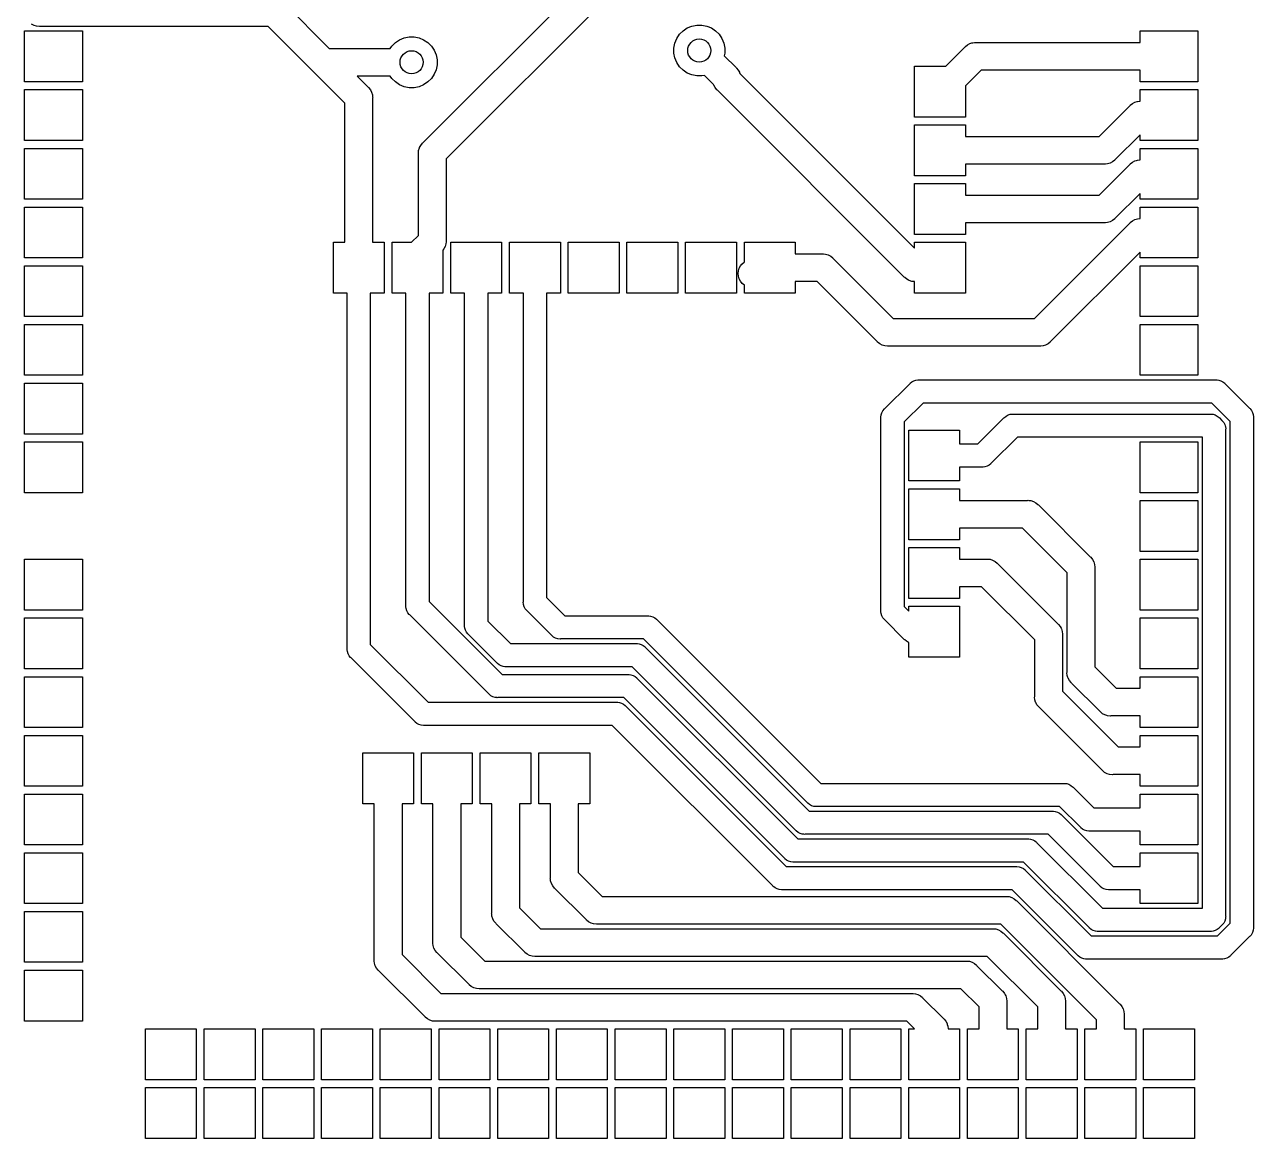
# Model space of a CAD drawing. Extents: x 62.1 to 116.7, y -159.6 to -73.8.
# Drawn here: x 63.5 to 116.7, y -159.6 to -111.4 of the extents above; entities that cross this region are included whole.
import ezdxf

# ---------------------------------------------------------------- set-up
doc = ezdxf.new("R2010")
doc.units = 0
doc.header["$MEASUREMENT"] = 0
doc.layers.add('BLACK', color=7, linetype='CONTINUOUS')

msp = doc.modelspace()

# ---------------------------------------------------------------- linework, layer by layer
at = {"layer": 'BLACK', "linetype": 'CONTINUOUS'}
for p, q in [((80.7546, -116.517), (88.935, -108.336)), ((89.9384, -109.03), (81.758, -117.211)), ((74.7451, -110.473), (76.7025, -112.43)), ((63.9087, -111.422), (63.825, -111.377)), ((63.9293, -111.433), (63.9087, -111.422)), ((64.0424, -111.467), (63.9293, -111.433)), ((64.16, -111.479), (64.0424, -111.467)), ((64.1895, -111.476), (64.16, -111.479)), ((74.0515, -111.476), (64.1895, -111.476)), ((76.0089, -113.433), (74.0515, -111.476)), ((92.0088, -111.668), (92.189, -111.547)), ((92.189, -111.547), (92.3891, -111.464)), ((92.3891, -111.464), (92.6017, -111.422)), ((92.6017, -111.422), (92.8183, -111.422)), ((92.8183, -111.422), (93.0309, -111.464)), ((93.0309, -111.464), (93.231, -111.547)), ((93.231, -111.547), (93.4112, -111.668)), ((63.52, -113.876), (63.52, -111.676)), ((63.52, -111.676), (66.02, -111.676)), ((66.02, -111.676), (66.02, -113.876)), ((79.5628, -112.176), (79.743, -112.055)), ((79.743, -112.055), (79.9431, -111.972)), ((79.9431, -111.972), (80.1557, -111.93)), ((80.1557, -111.93), (80.3723, -111.93)), ((80.3723, -111.93), (80.5849, -111.972)), ((80.5849, -111.972), (80.785, -112.055)), ((80.785, -112.055), (80.9652, -112.176)), ((91.6523, -112.201), (91.7352, -112.001)), ((91.7352, -112.001), (91.8556, -111.821)), ((91.8556, -111.821), (92.0088, -111.668)), ((93.4112, -111.668), (93.5644, -111.821)), ((93.5644, -111.821), (93.6848, -112.001)), ((93.6848, -112.001), (93.7677, -112.201)), ((111.78, -112.176), (111.78, -111.676)), ((111.78, -111.676), (114.28, -111.676)), ((114.28, -111.676), (114.28, -113.876)), ((76.7025, -112.43), (79.3419, -112.43)), ((79.3419, -112.43), (79.4096, -112.329)), ((79.4096, -112.329), (79.5628, -112.176)), ((80.9652, -112.176), (81.1184, -112.329)), ((81.1184, -112.329), (81.2388, -112.509)), ((81.2388, -112.509), (81.3217, -112.709)), ((91.61, -112.414), (91.6523, -112.201)), ((91.61, -112.63), (91.61, -112.414)), ((91.6523, -112.843), (91.61, -112.63)), ((93.7677, -112.201), (93.81, -112.414)), ((93.81, -112.63), (93.7863, -112.75)), ((93.81, -112.414), (93.81, -112.63)), ((103.375, -113.2), (104.203, -112.373)), ((104.203, -112.373), (104.222, -112.35)), ((104.222, -112.35), (104.313, -112.275)), ((104.313, -112.275), (104.417, -112.219)), ((104.417, -112.219), (104.496, -112.195)), ((104.496, -112.195), (104.53, -112.185)), ((104.53, -112.185), (104.542, -112.184)), ((104.542, -112.184), (104.619, -112.176)), ((104.619, -112.176), (104.648, -112.173)), ((104.619, -112.176), (104.619, -112.176)), ((104.648, -112.173), (104.677, -112.176)), ((104.677, -112.176), (111.78, -112.176)), ((81.3217, -112.709), (81.364, -112.922)), ((81.364, -113.138), (81.3217, -113.351)), ((81.364, -112.922), (81.364, -113.138)), ((91.7352, -113.043), (91.6523, -112.843)), ((91.8556, -113.223), (91.7352, -113.043)), ((92.0088, -113.376), (91.8556, -113.223)), ((93.7863, -112.75), (94.2994, -113.263)), ((102.024, -115.4), (102.024, -113.2)), ((102.024, -113.2), (103.375, -113.2)), ((76.0277, -113.456), (76.0089, -113.433)), ((76.0506, -113.475), (76.0277, -113.456)), ((77.378, -114.803), (76.0506, -113.475)), ((76.0506, -113.475), (76.0506, -113.475)), ((76.0506, -113.475), (76.0506, -113.475)), ((79.3419, -113.63), (77.9025, -113.63)), ((77.9025, -113.63), (78.3814, -114.109)), ((79.4096, -113.731), (79.3419, -113.63)), ((79.5628, -113.884), (79.4096, -113.731)), ((81.1184, -113.731), (80.9652, -113.884)), ((81.2388, -113.551), (81.1184, -113.731)), ((81.3217, -113.351), (81.2388, -113.551)), ((92.189, -113.497), (92.0088, -113.376)), ((92.3891, -113.58), (92.189, -113.497)), ((92.6017, -113.622), (92.3891, -113.58)), ((92.8183, -113.622), (92.6017, -113.622)), ((92.9377, -113.598), (92.8183, -113.622)), ((93.3289, -113.989), (92.9377, -113.598)), ((94.2994, -113.263), (94.3223, -113.282)), ((94.3223, -113.282), (94.3973, -113.373)), ((94.3973, -113.373), (94.4418, -113.456)), ((94.4418, -113.456), (94.453, -113.477)), ((94.453, -113.477), (94.4631, -113.511)), ((94.4631, -113.511), (102.024, -121.071)), ((104.897, -113.376), (104.224, -114.049)), ((111.78, -113.376), (104.897, -113.376)), ((111.78, -113.876), (111.78, -113.376)), ((66.02, -113.876), (63.52, -113.876)), ((63.52, -116.416), (63.52, -114.216)), ((63.52, -114.216), (66.02, -114.216)), ((66.02, -114.216), (66.02, -116.416)), ((78.3814, -114.109), (78.4043, -114.128)), ((78.4043, -114.128), (78.4793, -114.219)), ((78.4793, -114.219), (78.535, -114.323)), ((79.743, -114.005), (79.5628, -113.884)), ((79.9431, -114.088), (79.743, -114.005)), ((80.1557, -114.13), (79.9431, -114.088)), ((80.3723, -114.13), (80.1557, -114.13)), ((80.5849, -114.088), (80.3723, -114.13)), ((80.785, -114.005), (80.5849, -114.088)), ((80.9652, -113.884), (80.785, -114.005)), ((93.339, -114.023), (93.3289, -113.989)), ((93.3947, -114.127), (93.339, -114.023)), ((93.4697, -114.218), (93.3947, -114.127)), ((93.4926, -114.237), (93.4697, -114.218)), ((101.579, -122.323), (93.4926, -114.237)), ((104.224, -114.049), (104.224, -115.4)), ((114.28, -113.876), (111.78, -113.876)), ((111.78, -114.713), (111.78, -114.216)), ((111.78, -114.216), (114.28, -114.216)), ((114.28, -114.216), (114.28, -116.416)), ((77.378, -120.82), (77.378, -114.803)), ((78.535, -114.323), (78.5693, -114.436)), ((78.5693, -114.436), (78.578, -114.525)), ((78.578, -114.525), (78.578, -114.525)), ((78.578, -114.525), (78.5809, -114.554)), ((78.5809, -114.554), (78.578, -114.583)), ((78.578, -114.583), (78.578, -120.82)), ((111.354, -114.89), (111.445, -114.815)), ((111.445, -114.815), (111.549, -114.759)), ((111.549, -114.759), (111.657, -114.726)), ((111.657, -114.726), (111.662, -114.725)), ((111.662, -114.725), (111.674, -114.724)), ((111.674, -114.724), (111.751, -114.716)), ((111.751, -114.716), (111.78, -114.713)), ((111.751, -114.716), (111.751, -114.716)), ((111.78, -114.713), (111.78, -114.713)), ((110.007, -116.24), (111.335, -114.913)), ((111.335, -114.913), (111.354, -114.89)), ((104.224, -115.4), (102.024, -115.4)), ((102.024, -117.94), (102.024, -115.74)), ((102.024, -115.74), (104.224, -115.74)), ((104.224, -115.74), (104.224, -116.24)), ((66.02, -116.416), (63.52, -116.416)), ((104.224, -116.24), (110.007, -116.24)), ((111.78, -116.165), (110.701, -117.243)), ((111.78, -116.416), (111.78, -116.165)), ((114.28, -116.416), (111.78, -116.416)), ((63.52, -118.956), (63.52, -116.756)), ((63.52, -116.756), (66.02, -116.756)), ((66.02, -116.756), (66.02, -118.956)), ((80.5551, -116.962), (80.5667, -116.844)), ((80.5667, -116.844), (80.601, -116.731)), ((80.601, -116.731), (80.6057, -116.722)), ((80.6057, -116.722), (80.6567, -116.627)), ((80.6567, -116.627), (80.7317, -116.536)), ((80.7317, -116.536), (80.7546, -116.517)), ((111.78, -117.253), (111.78, -116.756)), ((111.78, -116.756), (114.28, -116.756)), ((114.28, -116.756), (114.28, -118.956)), ((80.558, -116.991), (80.5551, -116.962)), ((80.558, -120.523), (80.558, -116.991)), ((81.758, -117.211), (81.758, -120.743)), ((110.227, -117.44), (104.224, -117.44)), ((104.224, -117.44), (104.224, -117.94)), ((110.007, -118.78), (111.335, -117.453)), ((110.256, -117.443), (110.227, -117.44)), ((110.285, -117.44), (110.256, -117.443)), ((110.374, -117.431), (110.285, -117.44)), ((110.487, -117.397), (110.374, -117.431)), ((110.591, -117.341), (110.487, -117.397)), ((110.682, -117.266), (110.591, -117.341)), ((110.701, -117.243), (110.682, -117.266)), ((111.335, -117.453), (111.354, -117.43)), ((111.354, -117.43), (111.445, -117.355)), ((111.445, -117.355), (111.549, -117.299)), ((111.549, -117.299), (111.628, -117.275)), ((111.628, -117.275), (111.662, -117.265)), ((111.662, -117.265), (111.674, -117.264)), ((111.674, -117.264), (111.751, -117.256)), ((111.751, -117.256), (111.78, -117.253)), ((111.751, -117.256), (111.751, -117.256)), ((111.78, -117.253), (111.78, -117.253)), ((104.224, -117.94), (102.024, -117.94)), ((102.024, -120.48), (102.024, -118.28)), ((102.024, -118.28), (104.224, -118.28)), ((104.224, -118.28), (104.224, -118.78)), ((66.02, -118.956), (63.52, -118.956)), ((104.224, -118.78), (110.007, -118.78)), ((111.78, -118.705), (110.701, -119.783)), ((111.78, -118.956), (111.78, -118.705)), ((114.28, -118.956), (111.78, -118.956)), ((63.52, -121.496), (63.52, -119.296)), ((63.52, -119.296), (66.02, -119.296)), ((66.02, -119.296), (66.02, -121.496)), ((111.78, -119.793), (111.78, -119.296)), ((111.78, -119.296), (114.28, -119.296)), ((114.28, -119.296), (114.28, -121.496)), ((110.227, -119.98), (104.224, -119.98)), ((104.224, -119.98), (104.224, -120.48)), ((107.213, -124.114), (111.335, -119.993)), ((110.256, -119.983), (110.227, -119.98)), ((110.285, -119.98), (110.256, -119.983)), ((110.374, -119.971), (110.285, -119.98)), ((110.487, -119.937), (110.374, -119.971)), ((110.591, -119.881), (110.487, -119.937)), ((110.682, -119.806), (110.591, -119.881)), ((110.701, -119.783), (110.682, -119.806)), ((111.335, -119.993), (111.354, -119.97)), ((111.354, -119.97), (111.445, -119.895)), ((111.445, -119.895), (111.549, -119.839)), ((111.549, -119.839), (111.662, -119.805)), ((111.662, -119.805), (111.78, -119.793)), ((111.78, -119.793), (111.78, -119.793)), ((80.2615, -120.82), (80.558, -120.523)), ((104.224, -120.48), (102.024, -120.48)), ((76.878, -123.02), (76.878, -120.82)), ((76.878, -120.82), (77.378, -120.82)), ((78.578, -120.82), (79.078, -120.82)), ((79.078, -120.82), (79.078, -123.02)), ((79.418, -123.02), (79.418, -120.82)), ((79.418, -120.82), (80.2615, -120.82)), ((81.6593, -121.107), (81.618, -121.157)), ((81.618, -121.157), (81.618, -123.02)), ((81.715, -121.003), (81.6593, -121.107)), ((81.7493, -120.89), (81.715, -121.003)), ((81.758, -120.801), (81.7493, -120.89)), ((81.758, -120.743), (81.7609, -120.772)), ((81.7609, -120.772), (81.758, -120.801)), ((81.758, -120.801), (81.758, -120.801)), ((81.958, -123.02), (81.958, -120.82)), ((81.958, -120.82), (84.158, -120.82)), ((84.158, -120.82), (84.158, -123.02)), ((84.498, -123.02), (84.498, -120.82)), ((84.498, -120.82), (86.698, -120.82)), ((86.698, -120.82), (86.698, -123.02)), ((87.038, -123.02), (87.038, -120.82)), ((87.038, -120.82), (89.238, -120.82)), ((89.238, -120.82), (89.238, -123.02)), ((89.578, -123.02), (89.578, -120.82)), ((89.578, -120.82), (91.778, -120.82)), ((91.778, -120.82), (91.778, -123.02)), ((92.118, -123.02), (92.118, -120.82)), ((92.118, -120.82), (94.318, -120.82)), ((94.318, -120.82), (94.318, -123.02)), ((94.658, -121.663), (94.658, -120.82)), ((94.658, -120.82), (96.858, -120.82)), ((96.858, -120.82), (96.858, -121.32)), ((102.024, -121.071), (102.024, -120.82)), ((102.024, -120.82), (104.224, -120.82)), ((104.224, -120.82), (104.224, -123.02)), ((66.02, -121.496), (63.52, -121.496)), ((94.5509, -121.771), (94.658, -121.663)), ((96.858, -121.32), (98.0285, -121.32)), ((98.0285, -121.32), (98.058, -121.317)), ((98.058, -121.317), (98.0875, -121.32)), ((98.0875, -121.32), (98.1756, -121.329)), ((98.1756, -121.329), (98.2887, -121.363)), ((98.2887, -121.363), (98.393, -121.419)), ((98.393, -121.419), (98.4843, -121.494)), ((98.4843, -121.494), (98.5031, -121.517)), ((98.5031, -121.517), (101.101, -124.114)), ((111.78, -121.245), (107.907, -125.117)), ((111.78, -121.496), (111.78, -121.245)), ((114.28, -121.496), (111.78, -121.496)), ((63.52, -124.036), (63.52, -121.836)), ((63.52, -121.836), (66.02, -121.836)), ((66.02, -121.836), (66.02, -124.036)), ((94.3931, -122.174), (94.4047, -122.056)), ((94.4047, -122.292), (94.3931, -122.174)), ((94.4047, -122.056), (94.439, -121.943)), ((94.439, -121.943), (94.4947, -121.839)), ((94.4947, -121.839), (94.5509, -121.771)), ((111.78, -124.036), (111.78, -121.836)), ((111.78, -121.836), (114.28, -121.836)), ((114.28, -121.836), (114.28, -124.036)), ((94.439, -122.405), (94.4047, -122.292)), ((94.4947, -122.509), (94.439, -122.405)), ((94.5697, -122.6), (94.4947, -122.509)), ((94.658, -122.673), (94.5697, -122.6)), ((94.658, -123.02), (94.658, -122.673)), ((97.8095, -122.52), (96.858, -122.52)), ((96.858, -122.52), (96.858, -123.02)), ((100.407, -125.117), (97.8095, -122.52)), ((101.598, -122.346), (101.579, -122.323)), ((101.689, -122.421), (101.598, -122.346)), ((101.757, -122.458), (101.689, -122.421)), ((101.793, -122.477), (101.757, -122.458)), ((101.906, -122.511), (101.793, -122.477)), ((102.024, -122.523), (101.906, -122.511)), ((102.024, -123.02), (102.024, -122.523)), ((102.024, -122.523), (102.024, -122.523)), ((77.478, -123.02), (76.878, -123.02)), ((77.478, -138.405), (77.478, -123.02)), ((79.078, -123.02), (78.478, -123.02)), ((78.478, -123.02), (78.478, -138.223)), ((80.018, -123.02), (79.418, -123.02)), ((80.018, -124.045), (80.018, -123.02)), ((81.618, -123.02), (81.018, -123.02)), ((81.018, -123.02), (81.018, -136.364)), ((82.558, -123.02), (81.958, -123.02)), ((82.558, -137.389), (82.558, -123.02)), ((84.158, -123.02), (83.558, -123.02)), ((83.558, -123.02), (83.558, -137.207)), ((85.098, -123.02), (84.498, -123.02)), ((85.098, -136.373), (85.098, -123.02)), ((86.698, -123.02), (86.098, -123.02)), ((86.098, -123.02), (86.098, -136.191)), ((89.238, -123.02), (87.038, -123.02)), ((91.778, -123.02), (89.578, -123.02)), ((94.318, -123.02), (92.118, -123.02)), ((96.858, -123.02), (94.658, -123.02)), ((104.224, -123.02), (102.024, -123.02)), ((66.02, -124.036), (63.52, -124.036)), ((63.52, -126.576), (63.52, -124.376)), ((63.52, -124.376), (66.02, -124.376)), ((66.02, -124.376), (66.02, -126.576)), ((80.018, -136.547), (80.018, -124.045)), ((80.018, -124.045), (80.018, -124.045)), ((101.101, -124.114), (107.213, -124.114)), ((114.28, -124.036), (111.78, -124.036)), ((111.78, -126.576), (111.78, -124.376)), ((111.78, -124.376), (114.28, -124.376)), ((114.28, -124.376), (114.28, -126.576)), ((100.426, -125.14), (100.407, -125.117)), ((100.517, -125.215), (100.426, -125.14)), ((100.621, -125.271), (100.517, -125.215)), ((100.734, -125.305), (100.621, -125.271)), ((100.621, -125.271), (100.621, -125.271)), ((100.852, -125.317), (100.734, -125.305)), ((100.881, -125.314), (100.852, -125.317)), ((107.433, -125.314), (100.881, -125.314)), ((107.462, -125.317), (107.433, -125.314)), ((107.491, -125.314), (107.462, -125.317)), ((107.58, -125.305), (107.491, -125.314)), ((107.693, -125.271), (107.58, -125.305)), ((107.797, -125.215), (107.693, -125.271)), ((107.888, -125.14), (107.797, -125.215)), ((107.907, -125.117), (107.888, -125.14)), ((66.02, -126.576), (63.52, -126.576)), ((63.52, -129.116), (63.52, -126.916)), ((63.52, -126.916), (66.02, -126.916)), ((66.02, -126.916), (66.02, -129.116)), ((100.734, -128.017), (101.811, -126.94)), ((101.811, -126.94), (101.827, -126.921)), ((101.827, -126.921), (101.903, -126.858)), ((101.903, -126.858), (101.99, -126.812)), ((101.99, -126.812), (102.084, -126.783)), ((102.084, -126.783), (102.157, -126.776)), ((102.157, -126.776), (102.182, -126.774)), ((102.182, -126.774), (102.207, -126.776)), ((102.207, -126.776), (115.059, -126.776)), ((114.28, -126.576), (111.78, -126.576)), ((115.059, -126.776), (115.084, -126.774)), ((115.084, -126.774), (115.109, -126.776)), ((115.109, -126.776), (115.109, -126.776)), ((115.109, -126.776), (115.182, -126.783)), ((115.182, -126.783), (115.276, -126.812)), ((115.276, -126.812), (115.363, -126.858)), ((115.363, -126.858), (115.439, -126.921)), ((115.439, -126.921), (115.455, -126.94)), ((115.455, -126.94), (116.516, -128.001)), ((100.606, -128.196), (100.652, -128.109)), ((100.652, -128.109), (100.715, -128.033)), ((100.715, -128.033), (100.734, -128.017)), ((102.389, -127.776), (101.57, -128.595)), ((114.877, -127.776), (102.389, -127.776)), ((115.68, -128.579), (114.877, -127.776)), ((116.516, -128.001), (116.535, -128.017)), ((116.535, -128.017), (116.551, -128.036)), ((116.551, -128.036), (116.551, -128.036)), ((116.551, -128.036), (116.598, -128.093)), ((116.598, -128.093), (116.644, -128.18)), ((100.568, -128.388), (100.577, -128.29)), ((100.57, -128.413), (100.568, -128.388)), ((100.57, -136.763), (100.57, -128.413)), ((100.577, -128.29), (100.606, -128.196)), ((101.57, -128.595), (101.57, -136.581)), ((104.763, -129.548), (105.891, -128.42)), ((105.891, -128.42), (105.907, -128.401)), ((105.907, -128.401), (105.983, -128.338)), ((105.983, -128.338), (106.07, -128.292)), ((106.07, -128.292), (106.164, -128.263)), ((106.164, -128.263), (106.237, -128.256)), ((106.237, -128.256), (106.262, -128.254)), ((106.237, -128.256), (106.237, -128.256)), ((106.262, -128.254), (106.287, -128.256)), ((106.287, -128.256), (114.815, -128.256)), ((114.815, -128.256), (114.84, -128.254)), ((114.84, -128.254), (114.865, -128.256)), ((114.865, -128.256), (114.938, -128.263)), ((114.938, -128.263), (115.032, -128.292)), ((115.032, -128.292), (115.119, -128.338)), ((115.119, -128.338), (115.195, -128.401)), ((115.195, -128.401), (115.211, -128.42)), ((115.211, -128.42), (115.316, -128.525)), ((115.316, -128.525), (115.335, -128.541)), ((115.335, -128.541), (115.398, -128.617)), ((115.398, -128.617), (115.444, -128.704)), ((115.68, -150.286), (115.68, -128.579)), ((116.644, -128.18), (116.673, -128.274)), ((116.673, -128.274), (116.682, -128.372)), ((116.682, -128.372), (116.68, -128.397)), ((116.68, -128.397), (116.68, -150.468)), ((66.02, -129.116), (63.52, -129.116)), ((101.77, -131.148), (101.77, -128.948)), ((101.77, -128.948), (103.97, -128.948)), ((103.97, -128.948), (103.97, -129.548)), ((115.444, -128.704), (115.46, -128.756)), ((115.46, -128.756), (115.473, -128.798)), ((115.473, -128.798), (115.482, -128.896)), ((115.482, -128.896), (115.48, -128.921)), ((115.48, -128.921), (115.48, -149.971)), ((63.52, -131.656), (63.52, -129.456)), ((63.52, -129.456), (66.02, -129.456)), ((66.02, -129.456), (66.02, -131.656)), ((103.97, -129.548), (104.763, -129.548)), ((106.469, -129.256), (105.341, -130.384)), ((114.48, -129.256), (106.469, -129.256)), ((111.78, -131.656), (111.78, -129.456)), ((111.78, -129.456), (114.28, -129.456)), ((114.28, -129.456), (114.28, -131.656)), ((114.48, -149.636), (114.48, -129.256)), ((104.945, -130.548), (103.97, -130.548)), ((103.97, -130.548), (103.97, -131.148)), ((104.97, -130.55), (104.945, -130.548)), ((104.995, -130.548), (104.97, -130.55)), ((105.068, -130.541), (104.995, -130.548)), ((105.162, -130.512), (105.068, -130.541)), ((105.249, -130.466), (105.162, -130.512)), ((105.325, -130.403), (105.249, -130.466)), ((105.341, -130.384), (105.325, -130.403)), ((103.97, -131.148), (101.77, -131.148)), ((66.02, -131.656), (63.52, -131.656)), ((101.77, -133.688), (101.77, -131.488)), ((101.77, -131.488), (103.97, -131.488)), ((103.97, -131.488), (103.97, -131.988)), ((114.28, -131.656), (111.78, -131.656)), ((103.97, -131.988), (106.905, -131.988)), ((106.905, -131.988), (106.934, -131.985)), ((106.934, -131.985), (106.963, -131.988)), ((106.963, -131.988), (107.052, -131.997)), ((107.052, -131.997), (107.165, -132.031)), ((107.165, -132.031), (107.269, -132.087)), ((107.269, -132.087), (107.36, -132.162)), ((107.36, -132.162), (107.379, -132.185)), ((107.379, -132.185), (109.623, -134.429)), ((111.78, -134.196), (111.78, -131.996)), ((111.78, -131.996), (114.28, -131.996)), ((114.28, -131.996), (114.28, -134.196)), ((106.685, -133.188), (103.97, -133.188)), ((103.97, -133.188), (103.97, -133.688)), ((108.62, -135.123), (106.685, -133.188)), ((103.97, -133.688), (101.77, -133.688)), ((101.77, -136.228), (101.77, -134.028)), ((101.77, -134.028), (103.97, -134.028)), ((103.97, -134.028), (103.97, -134.528)), ((109.623, -134.429), (109.646, -134.448)), ((109.646, -134.448), (109.721, -134.539)), ((114.28, -134.196), (111.78, -134.196)), ((63.52, -136.736), (63.52, -134.536)), ((63.52, -134.536), (66.02, -134.536)), ((66.02, -134.536), (66.02, -136.736)), ((103.97, -134.528), (105.141, -134.528)), ((105.141, -134.528), (105.17, -134.525)), ((105.17, -134.525), (105.199, -134.528)), ((105.199, -134.528), (105.288, -134.537)), ((105.288, -134.537), (105.401, -134.571)), ((105.401, -134.571), (105.505, -134.627)), ((105.505, -134.627), (105.596, -134.702)), ((105.596, -134.702), (105.615, -134.725)), ((105.615, -134.725), (108.223, -137.333)), ((109.721, -134.539), (109.777, -134.643)), ((109.777, -134.643), (109.811, -134.756)), ((109.811, -134.756), (109.823, -134.874)), ((109.823, -134.874), (109.82, -134.903)), ((109.82, -134.903), (109.82, -139.197)), ((111.78, -136.736), (111.78, -134.536)), ((111.78, -134.536), (114.28, -134.536)), ((114.28, -134.536), (114.28, -136.736)), ((108.62, -139.417), (108.62, -135.123)), ((104.921, -135.728), (103.97, -135.728)), ((103.97, -135.728), (103.97, -136.228)), ((107.22, -138.027), (104.921, -135.728)), ((80.0156, -136.571), (80.018, -136.547)), ((80.018, -136.596), (80.0156, -136.571)), ((80.0252, -136.669), (80.018, -136.596)), ((81.018, -136.364), (84.178, -139.524)), ((85.0956, -136.398), (85.098, -136.373)), ((85.103, -136.473), (85.0956, -136.398)), ((85.1052, -136.496), (85.103, -136.473)), ((85.1338, -136.59), (85.1052, -136.496)), ((85.1803, -136.677), (85.1338, -136.59)), ((86.098, -136.191), (86.8911, -136.984)), ((101.57, -136.581), (101.77, -136.781)), ((103.97, -136.228), (101.77, -136.228)), ((101.77, -136.781), (101.77, -136.568)), ((101.77, -136.568), (103.97, -136.568)), ((103.97, -136.568), (103.97, -138.768)), ((66.02, -136.736), (63.52, -136.736)), ((63.52, -139.276), (63.52, -137.076)), ((63.52, -137.076), (66.02, -137.076)), ((66.02, -137.076), (66.02, -139.276)), ((80.0538, -136.763), (80.0252, -136.669)), ((80.1003, -136.85), (80.0538, -136.763)), ((80.1627, -136.926), (80.1003, -136.85)), ((80.1818, -136.942), (80.1627, -136.926)), ((83.6, -140.36), (80.1818, -136.942)), ((85.2427, -136.753), (85.1803, -136.677)), ((85.2618, -136.769), (85.2427, -136.753)), ((86.3131, -137.82), (85.2618, -136.769)), ((86.8911, -136.984), (90.4806, -136.984)), ((90.4806, -136.984), (90.5052, -136.982)), ((90.5052, -136.982), (90.5298, -136.984)), ((90.5298, -136.984), (90.6032, -136.991)), ((90.6032, -136.991), (90.6975, -137.02)), ((90.6975, -137.02), (90.7843, -137.066)), ((90.7843, -137.066), (90.8605, -137.129)), ((90.8605, -137.129), (90.8761, -137.148)), ((90.8761, -137.148), (97.9643, -144.236)), ((100.568, -136.788), (100.57, -136.763)), ((100.57, -136.813), (100.568, -136.788)), ((100.577, -136.886), (100.57, -136.813)), ((100.606, -136.98), (100.577, -136.886)), ((100.652, -137.067), (100.606, -136.98)), ((100.715, -137.143), (100.652, -137.067)), ((100.734, -137.159), (100.715, -137.143)), ((114.28, -136.736), (111.78, -136.736)), ((111.78, -139.276), (111.78, -137.076)), ((111.78, -137.076), (114.28, -137.076)), ((114.28, -137.076), (114.28, -139.276)), ((82.5556, -137.414), (82.558, -137.389)), ((82.558, -137.439), (82.5556, -137.414)), ((82.5652, -137.512), (82.558, -137.439)), ((82.5938, -137.606), (82.5652, -137.512)), ((82.6403, -137.693), (82.5938, -137.606)), ((83.558, -137.207), (84.5351, -138.184)), ((101.579, -138.004), (100.734, -137.159)), ((108.223, -137.333), (108.246, -137.352)), ((108.246, -137.352), (108.321, -137.443)), ((108.321, -137.443), (108.358, -137.511)), ((108.358, -137.511), (108.377, -137.547)), ((108.377, -137.547), (108.411, -137.66)), ((108.411, -137.66), (108.423, -137.778)), ((82.7027, -137.769), (82.6403, -137.693)), ((82.7218, -137.785), (82.7027, -137.769)), ((83.9571, -139.02), (82.7218, -137.785)), ((84.5351, -138.184), (89.9836, -138.184)), ((86.3287, -137.839), (86.3131, -137.82)), ((86.4049, -137.902), (86.3287, -137.839)), ((86.4917, -137.948), (86.4049, -137.902)), ((86.586, -137.977), (86.4917, -137.948)), ((86.684, -137.986), (86.586, -137.977)), ((86.7086, -137.984), (86.684, -137.986)), ((90.2981, -137.984), (86.7086, -137.984)), ((89.9836, -138.184), (90.0081, -138.182)), ((90.0081, -138.182), (90.0327, -138.184)), ((90.0327, -138.184), (90.1062, -138.191)), ((90.1062, -138.191), (90.2004, -138.22)), ((90.2004, -138.22), (90.2873, -138.266)), ((97.3863, -145.072), (90.2981, -137.984)), ((101.595, -138.023), (101.579, -138.004)), ((101.671, -138.086), (101.595, -138.023)), ((101.758, -138.132), (101.671, -138.086)), ((101.77, -138.136), (101.758, -138.132)), ((101.77, -138.768), (101.77, -138.136)), ((107.22, -140.467), (107.22, -138.027)), ((108.423, -137.778), (108.42, -137.807)), ((108.42, -137.807), (108.42, -140.247)), ((77.4756, -138.43), (77.478, -138.405)), ((77.478, -138.455), (77.4756, -138.43)), ((77.4852, -138.528), (77.478, -138.455)), ((77.5138, -138.622), (77.4852, -138.528)), ((77.5603, -138.709), (77.5138, -138.622)), ((77.6227, -138.785), (77.5603, -138.709)), ((78.478, -138.223), (80.9791, -140.724)), ((90.2873, -138.266), (90.3634, -138.329)), ((90.3634, -138.329), (90.3791, -138.348)), ((90.3791, -138.348), (97.4672, -145.436)), ((66.02, -139.276), (63.52, -139.276)), ((77.6418, -138.801), (77.6227, -138.785)), ((80.4011, -141.56), (77.6418, -138.801)), ((83.9727, -139.039), (83.9571, -139.02)), ((84.0489, -139.102), (83.9727, -139.039)), ((84.1357, -139.148), (84.0489, -139.102)), ((84.23, -139.177), (84.1357, -139.148)), ((84.3034, -139.184), (84.23, -139.177)), ((84.328, -139.186), (84.3034, -139.184)), ((84.3034, -139.184), (84.3034, -139.184)), ((84.3526, -139.184), (84.328, -139.186)), ((89.801, -139.184), (84.3526, -139.184)), ((96.8892, -146.272), (89.801, -139.184)), ((103.97, -138.768), (101.77, -138.768)), ((109.82, -139.197), (110.739, -140.116)), ((114.28, -139.276), (111.78, -139.276)), ((63.52, -141.816), (63.52, -139.616)), ((63.52, -139.616), (66.02, -139.616)), ((66.02, -139.616), (66.02, -141.816)), ((84.178, -139.524), (89.6265, -139.524)), ((89.6265, -139.524), (89.6511, -139.522)), ((89.6511, -139.522), (89.6756, -139.524)), ((89.6756, -139.524), (89.7491, -139.531)), ((89.7491, -139.531), (89.8433, -139.56)), ((89.8433, -139.56), (89.9302, -139.606)), ((89.9302, -139.606), (90.0063, -139.669)), ((90.0063, -139.669), (90.022, -139.688)), ((90.022, -139.688), (96.9702, -146.636)), ((108.617, -139.446), (108.62, -139.417)), ((108.629, -139.564), (108.617, -139.446)), ((108.656, -139.653), (108.629, -139.564)), ((108.663, -139.677), (108.656, -139.653)), ((108.719, -139.781), (108.663, -139.677)), ((108.794, -139.872), (108.719, -139.781)), ((111.78, -140.116), (111.78, -139.616)), ((111.78, -139.616), (114.28, -139.616)), ((114.28, -139.616), (114.28, -141.816)), ((108.42, -140.247), (110.829, -142.656)), ((108.817, -139.891), (108.794, -139.872)), ((110.045, -141.119), (108.817, -139.891)), ((110.739, -140.116), (111.78, -140.116)), ((80.9791, -140.724), (89.1294, -140.724)), ((83.6157, -140.379), (83.6, -140.36)), ((83.6918, -140.442), (83.6157, -140.379)), ((83.7787, -140.488), (83.6918, -140.442)), ((83.8729, -140.517), (83.7787, -140.488)), ((83.9464, -140.524), (83.8729, -140.517)), ((83.9709, -140.526), (83.9464, -140.524)), ((83.9464, -140.524), (83.9464, -140.524)), ((83.9955, -140.524), (83.9709, -140.526)), ((89.444, -140.524), (83.9955, -140.524)), ((89.1294, -140.724), (89.154, -140.722)), ((89.154, -140.722), (89.1786, -140.724)), ((89.1786, -140.724), (89.252, -140.731)), ((89.252, -140.731), (89.3463, -140.76)), ((89.3463, -140.76), (89.4331, -140.806)), ((89.4331, -140.806), (89.5093, -140.869)), ((96.3921, -147.472), (89.444, -140.524)), ((89.5093, -140.869), (89.5249, -140.888)), ((107.217, -140.496), (107.22, -140.467)), ((107.229, -140.614), (107.217, -140.496)), ((107.26, -140.716), (107.229, -140.614)), ((107.263, -140.727), (107.26, -140.716)), ((107.319, -140.831), (107.263, -140.727)), ((107.394, -140.922), (107.319, -140.831)), ((89.5249, -140.888), (96.4731, -147.836)), ((107.417, -140.941), (107.394, -140.922)), ((110.135, -143.659), (107.417, -140.941)), ((110.064, -141.142), (110.045, -141.119)), ((110.155, -141.217), (110.064, -141.142)), ((110.259, -141.273), (110.155, -141.217)), ((110.338, -141.297), (110.259, -141.273)), ((110.372, -141.307), (110.338, -141.297)), ((110.49, -141.319), (110.372, -141.307)), ((110.519, -141.316), (110.49, -141.319)), ((111.78, -141.316), (110.519, -141.316)), ((111.78, -141.816), (111.78, -141.316)), ((66.02, -141.816), (63.52, -141.816)), ((80.4167, -141.579), (80.4011, -141.56)), ((80.4929, -141.642), (80.4167, -141.579)), ((80.5797, -141.688), (80.4929, -141.642)), ((80.674, -141.717), (80.5797, -141.688)), ((80.772, -141.726), (80.674, -141.717)), ((80.7966, -141.724), (80.772, -141.726)), ((88.9469, -141.724), (80.7966, -141.724)), ((95.8951, -148.672), (88.9469, -141.724)), ((114.28, -141.816), (111.78, -141.816)), ((63.52, -144.356), (63.52, -142.156)), ((63.52, -142.156), (66.02, -142.156)), ((66.02, -142.156), (66.02, -144.356)), ((111.78, -142.656), (111.78, -142.156)), ((111.78, -142.156), (114.28, -142.156)), ((114.28, -142.156), (114.28, -144.356)), ((78.148, -145.118), (78.148, -142.918)), ((78.148, -142.918), (80.348, -142.918)), ((80.348, -142.918), (80.348, -145.118)), ((80.688, -145.118), (80.688, -142.918)), ((80.688, -142.918), (82.888, -142.918)), ((82.888, -142.918), (82.888, -145.118)), ((83.228, -145.118), (83.228, -142.918)), ((83.228, -142.918), (85.428, -142.918)), ((85.428, -142.918), (85.428, -145.118)), ((85.768, -145.118), (85.768, -142.918)), ((85.768, -142.918), (87.968, -142.918)), ((87.968, -142.918), (87.968, -145.118)), ((110.829, -142.656), (111.78, -142.656)), ((110.154, -143.682), (110.135, -143.659)), ((110.245, -143.757), (110.154, -143.682)), ((110.349, -143.813), (110.245, -143.757)), ((110.462, -143.847), (110.349, -143.813)), ((110.58, -143.859), (110.462, -143.847)), ((110.609, -143.856), (110.58, -143.859)), ((111.78, -143.856), (110.609, -143.856)), ((111.78, -144.356), (111.78, -143.856)), ((66.02, -144.356), (63.52, -144.356)), ((97.9643, -144.236), (108.482, -144.236)), ((108.482, -144.236), (108.506, -144.234)), ((108.506, -144.234), (108.531, -144.236)), ((108.531, -144.236), (108.604, -144.243)), ((108.604, -144.243), (108.698, -144.272)), ((108.698, -144.272), (108.785, -144.318)), ((108.785, -144.318), (108.861, -144.381)), ((108.861, -144.381), (108.877, -144.4)), ((108.877, -144.4), (109.773, -145.296)), ((114.28, -144.356), (111.78, -144.356)), ((63.52, -146.896), (63.52, -144.696)), ((63.52, -144.696), (66.02, -144.696)), ((66.02, -144.696), (66.02, -146.896)), ((78.648, -145.118), (78.148, -145.118)), ((78.648, -151.863), (78.648, -145.118)), ((80.348, -145.118), (79.848, -145.118)), ((79.848, -145.118), (79.848, -151.643)), ((81.188, -145.118), (80.688, -145.118)), ((81.188, -151.101), (81.188, -145.118)), ((82.888, -145.118), (82.388, -145.118)), ((82.388, -145.118), (82.388, -150.881)), ((83.728, -145.118), (83.228, -145.118)), ((83.728, -149.831), (83.728, -145.118)), ((85.428, -145.118), (84.928, -145.118)), ((84.928, -145.118), (84.928, -149.611)), ((86.268, -145.118), (85.768, -145.118)), ((86.268, -148.307), (86.268, -145.118)), ((87.968, -145.118), (87.468, -145.118)), ((87.468, -145.118), (87.468, -148.087)), ((97.4019, -145.091), (97.3863, -145.072)), ((97.4781, -145.154), (97.4019, -145.091)), ((111.78, -145.296), (111.78, -144.696)), ((111.78, -144.696), (114.28, -144.696)), ((114.28, -144.696), (114.28, -146.896)), ((97.4672, -145.436), (107.984, -145.436)), ((97.5649, -145.2), (97.4781, -145.154)), ((97.6592, -145.229), (97.5649, -145.2)), ((97.7326, -145.236), (97.6592, -145.229)), ((97.7572, -145.238), (97.7326, -145.236)), ((97.7326, -145.236), (97.7326, -145.236)), ((97.7817, -145.236), (97.7572, -145.238)), ((108.299, -145.236), (97.7817, -145.236)), ((107.984, -145.436), (108.009, -145.434)), ((108.009, -145.434), (108.034, -145.436)), ((108.034, -145.436), (108.107, -145.443)), ((108.107, -145.443), (108.201, -145.472)), ((108.201, -145.472), (108.288, -145.518)), ((108.288, -145.518), (108.364, -145.581)), ((109.195, -146.132), (108.299, -145.236)), ((108.364, -145.581), (108.38, -145.6)), ((108.38, -145.6), (110.616, -147.836)), ((109.773, -145.296), (111.78, -145.296)), ((109.211, -146.151), (109.195, -146.132)), ((109.287, -146.214), (109.211, -146.151)), ((96.9049, -146.291), (96.8892, -146.272)), ((96.981, -146.354), (96.9049, -146.291)), ((96.9702, -146.636), (106.921, -146.636)), ((97.0679, -146.4), (96.981, -146.354)), ((97.1621, -146.429), (97.0679, -146.4)), ((97.2356, -146.436), (97.1621, -146.429)), ((97.2601, -146.438), (97.2356, -146.436)), ((97.2356, -146.436), (97.2356, -146.436)), ((97.2847, -146.436), (97.2601, -146.438)), ((107.802, -146.436), (97.2847, -146.436)), ((106.921, -146.636), (106.945, -146.634)), ((106.945, -146.634), (106.97, -146.636)), ((106.97, -146.636), (107.043, -146.643)), ((107.043, -146.643), (107.138, -146.672)), ((107.138, -146.672), (107.225, -146.718)), ((107.225, -146.718), (107.301, -146.781)), ((110.038, -148.672), (107.802, -146.436)), ((109.374, -146.26), (109.287, -146.214)), ((109.468, -146.289), (109.374, -146.26)), ((109.566, -146.298), (109.468, -146.289)), ((109.591, -146.296), (109.566, -146.298)), ((111.78, -146.296), (109.591, -146.296)), ((111.78, -146.896), (111.78, -146.296)), ((66.02, -146.896), (63.52, -146.896)), ((63.52, -149.436), (63.52, -147.236)), ((63.52, -147.236), (66.02, -147.236)), ((66.02, -147.236), (66.02, -149.436)), ((107.301, -146.781), (107.316, -146.8)), ((107.316, -146.8), (110.153, -149.636)), ((114.28, -146.896), (111.78, -146.896)), ((111.78, -147.836), (111.78, -147.236)), ((111.78, -147.236), (114.28, -147.236)), ((114.28, -147.236), (114.28, -149.436)), ((96.4078, -147.491), (96.3921, -147.472)), ((96.4839, -147.554), (96.4078, -147.491)), ((96.5708, -147.6), (96.4839, -147.554)), ((96.665, -147.629), (96.5708, -147.6)), ((96.7631, -147.638), (96.665, -147.629)), ((96.7876, -147.636), (96.7631, -147.638)), ((106.738, -147.636), (96.7876, -147.636)), ((109.575, -150.472), (106.738, -147.636)), ((86.2651, -148.336), (86.268, -148.307)), ((87.468, -148.087), (88.5045, -149.124)), ((96.4731, -147.836), (106.424, -147.836)), ((106.424, -147.836), (106.448, -147.834)), ((106.448, -147.834), (106.546, -147.843)), ((106.546, -147.843), (106.641, -147.872)), ((106.641, -147.872), (106.641, -147.872)), ((106.641, -147.872), (106.728, -147.918)), ((106.728, -147.918), (106.804, -147.981)), ((106.804, -147.981), (106.819, -148)), ((106.819, -148), (109.656, -150.836)), ((110.616, -147.836), (111.78, -147.836)), ((86.268, -148.365), (86.2651, -148.336)), ((86.2767, -148.454), (86.268, -148.365)), ((86.311, -148.567), (86.2767, -148.454)), ((86.3667, -148.671), (86.311, -148.567)), ((86.4417, -148.762), (86.3667, -148.671)), ((86.4646, -148.781), (86.4417, -148.762)), ((87.8109, -150.127), (86.4646, -148.781)), ((95.9107, -148.691), (95.8951, -148.672)), ((95.9298, -148.707), (95.9107, -148.691)), ((95.9869, -148.754), (95.9298, -148.707)), ((95.9298, -148.707), (95.9298, -148.707)), ((96.0737, -148.8), (95.9869, -148.754)), ((96.168, -148.829), (96.0737, -148.8)), ((96.266, -148.838), (96.168, -148.829)), ((96.2906, -148.836), (96.266, -148.838)), ((106.241, -148.836), (96.2906, -148.836)), ((109.077, -151.672), (106.241, -148.836)), ((110.054, -148.691), (110.038, -148.672)), ((110.13, -148.754), (110.054, -148.691)), ((110.217, -148.8), (110.13, -148.754)), ((110.311, -148.829), (110.217, -148.8)), ((110.409, -148.838), (110.311, -148.829)), ((110.311, -148.829), (110.311, -148.829)), ((110.434, -148.836), (110.409, -148.838)), ((111.78, -148.836), (110.434, -148.836)), ((111.78, -149.436), (111.78, -148.836)), ((88.5045, -149.124), (105.968, -149.124)), ((105.968, -149.124), (105.998, -149.121)), ((105.998, -149.121), (106.027, -149.124)), ((106.027, -149.124), (106.116, -149.133)), ((106.116, -149.133), (106.229, -149.167)), ((106.229, -149.167), (106.333, -149.223)), ((106.333, -149.223), (106.424, -149.298)), ((106.424, -149.298), (106.443, -149.321)), ((106.443, -149.321), (110.893, -153.771)), ((66.02, -149.436), (63.52, -149.436)), ((63.52, -151.976), (63.52, -149.776)), ((63.52, -149.776), (66.02, -149.776)), ((66.02, -149.776), (66.02, -151.976)), ((83.7251, -149.86), (83.728, -149.831)), ((83.728, -149.889), (83.7251, -149.86)), ((83.7367, -149.978), (83.728, -149.889)), ((84.928, -149.611), (85.8405, -150.524)), ((110.153, -149.636), (114.48, -149.636)), ((114.28, -149.436), (111.78, -149.436)), ((83.771, -150.091), (83.7367, -149.978)), ((83.8267, -150.195), (83.771, -150.091)), ((83.9017, -150.286), (83.8267, -150.195)), ((83.9246, -150.305), (83.9017, -150.286)), ((85.1469, -151.527), (83.9246, -150.305)), ((87.8297, -150.15), (87.8109, -150.127)), ((87.921, -150.225), (87.8297, -150.15)), ((88.0252, -150.281), (87.921, -150.225)), ((88.1383, -150.315), (88.0252, -150.281)), ((88.256, -150.327), (88.1383, -150.315)), ((88.2854, -150.324), (88.256, -150.327)), ((105.749, -150.324), (88.2854, -150.324)), ((109.89, -154.465), (105.749, -150.324)), ((115.13, -150.836), (115.68, -150.286)), ((115.316, -150.367), (115.211, -150.472)), ((115.335, -150.351), (115.316, -150.367)), ((115.398, -150.275), (115.335, -150.351)), ((115.444, -150.188), (115.398, -150.275)), ((115.473, -150.094), (115.444, -150.188)), ((115.48, -150.021), (115.473, -150.094)), ((115.48, -149.971), (115.482, -149.996)), ((115.482, -149.996), (115.48, -150.021)), ((82.388, -150.881), (83.4305, -151.924)), ((85.8405, -150.524), (105.389, -150.524)), ((105.389, -150.524), (105.418, -150.521)), ((105.418, -150.521), (105.447, -150.524)), ((105.447, -150.524), (105.536, -150.533)), ((105.536, -150.533), (105.649, -150.567)), ((105.649, -150.567), (105.753, -150.623)), ((105.753, -150.623), (105.844, -150.698)), ((105.844, -150.698), (105.863, -150.721)), ((105.863, -150.721), (108.353, -153.211)), ((109.59, -150.491), (109.575, -150.472)), ((109.666, -150.554), (109.59, -150.491)), ((109.656, -150.836), (115.13, -150.836)), ((109.753, -150.6), (109.666, -150.554)), ((109.847, -150.629), (109.753, -150.6)), ((109.921, -150.636), (109.847, -150.629)), ((109.945, -150.638), (109.921, -150.636)), ((109.921, -150.636), (109.921, -150.636)), ((109.97, -150.636), (109.945, -150.638)), ((114.815, -150.636), (109.97, -150.636)), ((114.84, -150.638), (114.815, -150.636)), ((114.865, -150.636), (114.84, -150.638)), ((114.938, -150.629), (114.865, -150.636)), ((115.032, -150.6), (114.938, -150.629)), ((115.119, -150.554), (115.032, -150.6)), ((115.195, -150.491), (115.119, -150.554)), ((115.211, -150.472), (115.195, -150.491)), ((116.516, -150.864), (115.708, -151.672)), ((116.535, -150.848), (116.516, -150.864)), ((116.579, -150.795), (116.535, -150.848)), ((116.598, -150.772), (116.579, -150.795)), ((116.644, -150.685), (116.598, -150.772)), ((116.673, -150.591), (116.644, -150.685)), ((116.682, -150.493), (116.673, -150.591)), ((116.68, -150.468), (116.682, -150.493)), ((81.1851, -151.13), (81.188, -151.101)), ((81.188, -151.159), (81.1851, -151.13)), ((81.1967, -151.248), (81.188, -151.159)), ((81.231, -151.361), (81.1967, -151.248)), ((81.2867, -151.465), (81.231, -151.361)), ((81.3617, -151.556), (81.2867, -151.465)), ((66.02, -151.976), (63.52, -151.976)), ((78.6451, -151.892), (78.648, -151.863)), ((78.648, -151.921), (78.6451, -151.892)), ((78.6567, -152.01), (78.648, -151.921)), ((78.691, -152.123), (78.6567, -152.01)), ((79.848, -151.643), (81.5285, -153.324)), ((81.3846, -151.575), (81.3617, -151.556)), ((82.7369, -152.927), (81.3846, -151.575)), ((83.4305, -151.924), (104.249, -151.924)), ((85.1657, -151.55), (85.1469, -151.527)), ((85.257, -151.625), (85.1657, -151.55)), ((85.3613, -151.681), (85.257, -151.625)), ((85.4744, -151.715), (85.3613, -151.681)), ((85.592, -151.727), (85.4744, -151.715)), ((85.6215, -151.724), (85.592, -151.727)), ((105.169, -151.724), (85.6215, -151.724)), ((104.249, -151.924), (104.278, -151.921)), ((104.278, -151.921), (104.307, -151.924)), ((104.307, -151.924), (104.396, -151.933)), ((104.396, -151.933), (104.509, -151.967)), ((104.509, -151.967), (104.613, -152.023)), ((104.613, -152.023), (104.704, -152.098)), ((107.35, -153.905), (105.169, -151.724)), ((109.093, -151.691), (109.077, -151.672)), ((109.169, -151.754), (109.093, -151.691)), ((109.256, -151.8), (109.169, -151.754)), ((109.35, -151.829), (109.256, -151.8)), ((109.424, -151.836), (109.35, -151.829)), ((109.448, -151.838), (109.424, -151.836)), ((109.424, -151.836), (109.424, -151.836)), ((109.473, -151.836), (109.448, -151.838)), ((115.313, -151.836), (109.473, -151.836)), ((115.337, -151.838), (115.313, -151.836)), ((115.362, -151.836), (115.337, -151.838)), ((115.435, -151.829), (115.362, -151.836)), ((115.529, -151.8), (115.435, -151.829)), ((115.616, -151.754), (115.529, -151.8)), ((115.692, -151.691), (115.616, -151.754)), ((115.708, -151.672), (115.692, -151.691)), ((63.52, -154.516), (63.52, -152.316)), ((63.52, -152.316), (66.02, -152.316)), ((66.02, -152.316), (66.02, -154.516)), ((78.7467, -152.227), (78.691, -152.123)), ((78.8217, -152.318), (78.7467, -152.227)), ((78.8446, -152.337), (78.8217, -152.318)), ((80.8349, -154.327), (78.8446, -152.337)), ((104.704, -152.098), (104.723, -152.121)), ((104.723, -152.121), (105.813, -153.211)), ((82.7557, -152.95), (82.7369, -152.927)), ((82.847, -153.025), (82.7557, -152.95)), ((82.9513, -153.081), (82.847, -153.025)), ((83.0644, -153.115), (82.9513, -153.081)), ((81.5285, -153.324), (101.909, -153.324)), ((83.182, -153.127), (83.0644, -153.115)), ((83.2115, -153.124), (83.182, -153.127)), ((104.029, -153.124), (83.2115, -153.124)), ((101.909, -153.324), (101.938, -153.321)), ((101.938, -153.321), (101.967, -153.324)), ((101.967, -153.324), (102.056, -153.333)), ((102.056, -153.333), (102.169, -153.367)), ((102.169, -153.367), (102.273, -153.423)), ((102.273, -153.423), (102.364, -153.498)), ((102.364, -153.498), (102.383, -153.521)), ((102.383, -153.521), (103.273, -154.411)), ((104.81, -153.905), (104.029, -153.124)), ((105.813, -153.211), (105.836, -153.23)), ((105.836, -153.23), (105.911, -153.321)), ((105.911, -153.321), (105.948, -153.389)), ((105.948, -153.389), (105.967, -153.425)), ((105.967, -153.425), (106.001, -153.538)), ((106.001, -153.538), (106.013, -153.656)), ((108.353, -153.211), (108.376, -153.23)), ((108.376, -153.23), (108.451, -153.321)), ((108.451, -153.321), (108.507, -153.425)), ((108.507, -153.425), (108.523, -153.479)), ((108.523, -153.479), (108.541, -153.538)), ((108.541, -153.538), (108.553, -153.656)), ((104.81, -154.856), (104.81, -153.905)), ((106.013, -153.656), (106.01, -153.685)), ((106.01, -153.685), (106.01, -154.856)), ((107.35, -154.856), (107.35, -153.905)), ((108.553, -153.656), (108.55, -153.685)), ((108.55, -153.685), (108.55, -154.856)), ((110.893, -153.771), (110.916, -153.79)), ((110.916, -153.79), (110.991, -153.881)), ((110.991, -153.881), (111.047, -153.985)), ((111.047, -153.985), (111.064, -154.042)), ((111.064, -154.042), (111.081, -154.098)), ((111.081, -154.098), (111.093, -154.216)), ((66.02, -154.516), (63.52, -154.516)), ((80.8537, -154.35), (80.8349, -154.327)), ((80.945, -154.425), (80.8537, -154.35)), ((81.0493, -154.481), (80.945, -154.425)), ((81.1624, -154.515), (81.0493, -154.481)), ((81.28, -154.527), (81.1624, -154.515)), ((81.3095, -154.524), (81.28, -154.527)), ((101.689, -154.524), (81.3095, -154.524)), ((102.021, -154.856), (101.689, -154.524)), ((103.273, -154.411), (103.296, -154.43)), ((103.296, -154.43), (103.371, -154.521)), ((103.371, -154.521), (103.427, -154.625)), ((103.427, -154.625), (103.438, -154.661)), ((103.438, -154.661), (103.461, -154.738)), ((109.89, -154.856), (109.89, -154.465)), ((111.093, -154.216), (111.09, -154.246)), ((111.09, -154.246), (111.09, -154.856)), ((68.75, -157.056), (68.75, -154.856)), ((68.75, -154.856), (70.95, -154.856)), ((70.95, -154.856), (70.95, -157.056)), ((71.29, -157.056), (71.29, -154.856)), ((71.29, -154.856), (73.49, -154.856)), ((73.49, -154.856), (73.49, -157.056)), ((73.83, -157.056), (73.83, -154.856)), ((73.83, -154.856), (76.03, -154.856)), ((76.03, -154.856), (76.03, -157.056)), ((76.37, -157.056), (76.37, -154.856)), ((76.37, -154.856), (78.57, -154.856)), ((78.57, -154.856), (78.57, -157.056)), ((78.91, -157.056), (78.91, -154.856)), ((78.91, -154.856), (81.11, -154.856)), ((81.11, -154.856), (81.11, -157.056)), ((81.45, -157.056), (81.45, -154.856)), ((81.45, -154.856), (83.65, -154.856)), ((83.65, -154.856), (83.65, -157.056)), ((83.99, -157.056), (83.99, -154.856)), ((83.99, -154.856), (86.19, -154.856)), ((86.19, -154.856), (86.19, -157.056)), ((86.53, -157.056), (86.53, -154.856)), ((86.53, -154.856), (88.73, -154.856)), ((88.73, -154.856), (88.73, -157.056)), ((89.07, -157.056), (89.07, -154.856)), ((89.07, -154.856), (91.27, -154.856)), ((91.27, -154.856), (91.27, -157.056)), ((91.61, -157.056), (91.61, -154.856)), ((91.61, -154.856), (93.81, -154.856)), ((93.81, -154.856), (93.81, -157.056)), ((94.15, -157.056), (94.15, -154.856)), ((94.15, -154.856), (96.35, -154.856)), ((96.35, -154.856), (96.35, -157.056)), ((96.69, -157.056), (96.69, -154.856)), ((96.69, -154.856), (98.89, -154.856)), ((98.89, -154.856), (98.89, -157.056)), ((99.23, -157.056), (99.23, -154.856)), ((99.23, -154.856), (101.43, -154.856)), ((101.43, -154.856), (101.43, -157.056)), ((101.77, -157.056), (101.77, -154.856)), ((101.77, -154.856), (102.021, -154.856)), ((103.461, -154.738), (103.473, -154.856)), ((103.473, -154.856), (103.473, -154.856)), ((103.473, -154.856), (103.97, -154.856)), ((103.97, -154.856), (103.97, -157.056)), ((104.31, -157.056), (104.31, -154.856)), ((104.31, -154.856), (104.81, -154.856)), ((106.01, -154.856), (106.51, -154.856)), ((106.51, -154.856), (106.51, -157.056)), ((106.85, -157.056), (106.85, -154.856)), ((106.85, -154.856), (107.35, -154.856)), ((108.55, -154.856), (109.05, -154.856)), ((109.05, -154.856), (109.05, -157.056)), ((109.39, -157.056), (109.39, -154.856)), ((109.39, -154.856), (109.89, -154.856)), ((111.09, -154.856), (111.59, -154.856)), ((111.59, -154.856), (111.59, -157.056)), ((111.93, -157.056), (111.93, -154.856)), ((111.93, -154.856), (114.13, -154.856)), ((114.13, -154.856), (114.13, -157.056)), ((70.95, -157.056), (68.75, -157.056)), ((73.49, -157.056), (71.29, -157.056)), ((76.03, -157.056), (73.83, -157.056)), ((78.57, -157.056), (76.37, -157.056)), ((81.11, -157.056), (78.91, -157.056)), ((83.65, -157.056), (81.45, -157.056)), ((86.19, -157.056), (83.99, -157.056)), ((88.73, -157.056), (86.53, -157.056)), ((91.27, -157.056), (89.07, -157.056)), ((93.81, -157.056), (91.61, -157.056)), ((96.35, -157.056), (94.15, -157.056)), ((98.89, -157.056), (96.69, -157.056)), ((101.43, -157.056), (99.23, -157.056)), ((103.97, -157.056), (101.77, -157.056)), ((106.51, -157.056), (104.31, -157.056)), ((109.05, -157.056), (106.85, -157.056)), ((111.59, -157.056), (109.39, -157.056)), ((114.13, -157.056), (111.93, -157.056)), ((68.75, -159.596), (68.75, -157.396)), ((68.75, -157.396), (70.95, -157.396)), ((70.95, -157.396), (70.95, -159.596)), ((71.29, -159.596), (71.29, -157.396)), ((71.29, -157.396), (73.49, -157.396)), ((73.49, -157.396), (73.49, -159.596)), ((73.83, -159.596), (73.83, -157.396)), ((73.83, -157.396), (76.03, -157.396)), ((76.03, -157.396), (76.03, -159.596)), ((76.37, -159.596), (76.37, -157.396)), ((76.37, -157.396), (78.57, -157.396)), ((78.57, -157.396), (78.57, -159.596)), ((78.91, -159.596), (78.91, -157.396)), ((78.91, -157.396), (81.11, -157.396)), ((81.11, -157.396), (81.11, -159.596)), ((81.45, -159.596), (81.45, -157.396)), ((81.45, -157.396), (83.65, -157.396)), ((83.65, -157.396), (83.65, -159.596)), ((83.99, -159.596), (83.99, -157.396)), ((83.99, -157.396), (86.19, -157.396)), ((86.19, -157.396), (86.19, -159.596)), ((86.53, -159.596), (86.53, -157.396)), ((86.53, -157.396), (88.73, -157.396)), ((88.73, -157.396), (88.73, -159.596)), ((89.07, -159.596), (89.07, -157.396)), ((89.07, -157.396), (91.27, -157.396)), ((91.27, -157.396), (91.27, -159.596)), ((91.61, -159.596), (91.61, -157.396)), ((91.61, -157.396), (93.81, -157.396)), ((93.81, -157.396), (93.81, -159.596)), ((94.15, -159.596), (94.15, -157.396)), ((94.15, -157.396), (96.35, -157.396)), ((96.35, -157.396), (96.35, -159.596)), ((96.69, -159.596), (96.69, -157.396)), ((96.69, -157.396), (98.89, -157.396)), ((98.89, -157.396), (98.89, -159.596)), ((99.23, -159.596), (99.23, -157.396)), ((99.23, -157.396), (101.43, -157.396)), ((101.43, -157.396), (101.43, -159.596)), ((101.77, -159.596), (101.77, -157.396)), ((101.77, -157.396), (103.97, -157.396)), ((103.97, -157.396), (103.97, -159.596)), ((104.31, -159.596), (104.31, -157.396)), ((104.31, -157.396), (106.51, -157.396)), ((106.51, -157.396), (106.51, -159.596)), ((106.85, -159.596), (106.85, -157.396)), ((106.85, -157.396), (109.05, -157.396)), ((109.05, -157.396), (109.05, -159.596)), ((109.39, -159.596), (109.39, -157.396)), ((109.39, -157.396), (111.59, -157.396)), ((111.59, -157.396), (111.59, -159.596)), ((111.93, -159.596), (111.93, -157.396)), ((111.93, -157.396), (114.13, -157.396)), ((114.13, -157.396), (114.13, -159.596)), ((70.95, -159.596), (68.75, -159.596)), ((73.49, -159.596), (71.29, -159.596)), ((76.03, -159.596), (73.83, -159.596)), ((78.57, -159.596), (76.37, -159.596)), ((81.11, -159.596), (78.91, -159.596)), ((83.65, -159.596), (81.45, -159.596)), ((86.19, -159.596), (83.99, -159.596)), ((88.73, -159.596), (86.53, -159.596)), ((91.27, -159.596), (89.07, -159.596)), ((93.81, -159.596), (91.61, -159.596)), ((96.35, -159.596), (94.15, -159.596)), ((98.89, -159.596), (96.69, -159.596)), ((101.43, -159.596), (99.23, -159.596)), ((103.97, -159.596), (101.77, -159.596)), ((106.51, -159.596), (104.31, -159.596)), ((109.05, -159.596), (106.85, -159.596)), ((111.59, -159.596), (109.39, -159.596)), ((114.13, -159.596), (111.93, -159.596))]:
    msp.add_line(p, q, dxfattribs=at)
at = {"layer": 'BLACK'}
for centre in [(92.71, -112.522), (80.264, -113.03)]:
    msp.add_circle(centre, 0.5, dxfattribs=at)

doc.saveas('drawing.dxf')
